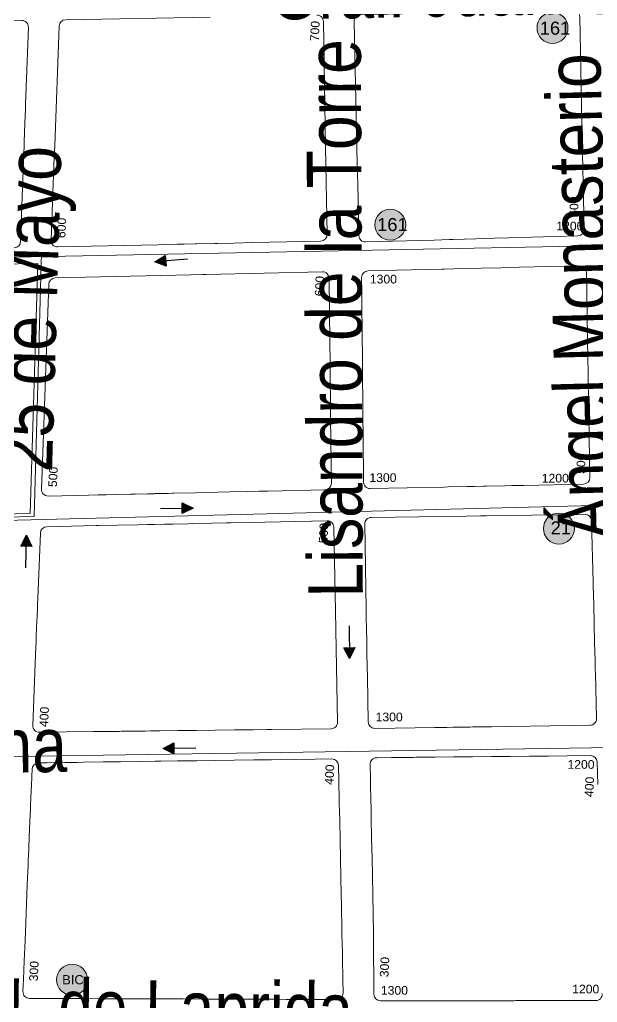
# Model space of a CAD drawing. Header units: millimetres. Extents: x 11558 to 23675, y 49449 to 61482.
# Drawn here: x 19762.5 to 20027.7, y 53734.5 to 54185.5 of the extents above; entities that cross this region are included whole.
import ezdxf

# ---------------------------------------------------------------- set-up
doc = ezdxf.new("R2010")
doc.units = ezdxf.units.MM
for name, color, linetype in [('0. plano base - nombres calles', 22, 'Continuous'), ('0. Plano Base - PLANO', 254, 'Continuous'), ('0. Plano base - sentido calles', 253, 'Continuous'), ('7. puesta en valor CC la lucila', 212, 'Continuous'), ('numeración', 7, 'Continuous')]:
    doc.layers.add(name, color=color, linetype=linetype)
for name, color, linetype, true_color in [('Linea 161 ida', 7, 'Continuous', 0xd16b6b), ('linea 161 vuelta', 7, 'Continuous', 0x9d070c), ('Linea 184 REGRESO', 7, 'Continuous', 0x18f75b), ('Linea 21 IDA Ramal F', 7, 'Continuous', 0x001861), ('Linea 21 IDA Ramal G', 7, 'Continuous', 0x001861), ('Linea 21 REGRO Ramal G', 7, 'Continuous', 0x0a47ff)]:
    doc.layers.add(name, color=color, linetype=linetype, true_color=true_color)
doc.layers.add('Linea Bicentenario Original', color=7, linetype='Continuous', true_color=0x0000cc, transparency=0.5)
doc.layers.get('7. puesta en valor CC la lucila').off()
doc.styles.get("Standard").update_dxf_attribs({"font": 'arial.ttf'})

# ---------------------------------------------------------------- blocks, each defined once
blk = doc.blocks.new('MANZANAS')
at = {"layer": '0. Plano Base - PLANO', "color": 0, "linetype": 'Continuous', "lineweight": 5}
for points in [[(5639897.65, 6178328.08), (5639886.21, 6178348.94), (5639882.12, 6178356.4), (5639877.9, 6178364.09), (5639873.72, 6178371.72), (5639871.23, 6178376.25), (5639850.36, 6178414.29, -0.414274), (5639851.55, 6178418.37), (5639901.81, 6178445.93), (5639909.45, 6178450.12), (5639937.16, 6178465.31, -0.414596), (5639941.24, 6178464.12), (5639964.58, 6178421.42), (5639988.09, 6178378.39, -0.411919), (5639986.92, 6178374.33), (5639959.29, 6178358.94), (5639953.49, 6178355.72), (5639949.63, 6178353.56), (5639945.94, 6178351.51), (5639936.84, 6178346.45), (5639935.47, 6178345.68), (5639929.27, 6178342.23), (5639901.74, 6178326.91, -0.416023)], [(5640041.75, 6178274.41), (5640017.71, 6178261.27), (5640012.94, 6178258.66), (5640010.06, 6178257.09), (5640002.51, 6178252.96), (5640001.48, 6178252.4), (5639997.89, 6178250.44), (5639994.84, 6178248.77), (5639987.27, 6178244.63), (5639985.61, 6178243.72), (5639955.84, 6178227.45, -0.417446), (5639951.75, 6178228.68), (5639941.74, 6178247.5), (5639937.79, 6178254.91), (5639933.69, 6178262.61), (5639929.54, 6178270.41), (5639925.43, 6178278.12), (5639907.59, 6178311.63, -0.410376), (5639908.8, 6178315.67), (5639932.11, 6178328.48), (5639938.6, 6178332.04), (5639939.54, 6178332.56), (5639946.99, 6178336.65), (5639954.34, 6178340.69), (5639962.38, 6178345.1), (5639969.72, 6178349.13), (5639994.05, 6178362.5, -0.41605), (5639998.13, 6178361.3), (5640012.29, 6178335.13), (5640013.49, 6178332.91), (5640016.44, 6178327.46), (5640020.39, 6178320.17), (5640021.23, 6178318.61), (5640022.66, 6178315.96), (5640024.79, 6178312.03), (5640028.89, 6178304.46), (5640030.58, 6178301.32), (5640030.63, 6178301.24), (5640032.96, 6178296.93), (5640034.27, 6178294.51), (5640034.37, 6178294.33), (5640042.95, 6178278.47, -0.412998)], [(5639822.03, 6178157.59), (5639809.3, 6178184.36), (5639805.51, 6178192.34), (5639801.86, 6178200), (5639781.58, 6178242.65, -0.397373), (5639782.85, 6178246.57), (5639837.44, 6178276.52), (5639842.26, 6178279.16), (5639842.53, 6178279.31), (5639843.51, 6178279.85), (5639890.48, 6178305.61, -0.417522), (5639894.57, 6178304.39), (5639908.47, 6178278.33), (5639912.57, 6178270.66), (5639916.63, 6178263.05), (5639920.76, 6178255.32), (5639922.22, 6178252.58), (5639922.74, 6178251.62), (5639924.87, 6178247.62), (5639938.85, 6178221.44, -0.410864), (5639937.64, 6178217.39), (5639914.6, 6178204.75), (5639912.27, 6178203.47), (5639911.18, 6178202.87), (5639906.58, 6178200.35), (5639899.31, 6178196.36), (5639894.32, 6178193.62), (5639885.46, 6178188.76), (5639876.59, 6178183.9), (5639876.1, 6178183.63), (5639874.6, 6178182.81), (5639873.79, 6178182.36), (5639872.26, 6178181.52), (5639870.71, 6178180.67), (5639869.1, 6178179.79), (5639868.82, 6178179.63), (5639866.21, 6178178.2), (5639861.18, 6178175.44), (5639859.32, 6178174.42), (5639853.88, 6178171.44), (5639849.57, 6178169.07), (5639846.26, 6178167.26), (5639842.58, 6178165.24), (5639826.19, 6178156.24, -0.431276)], [(5640004.35, 6178131.96), (5639994.53, 6178150.08), (5639992.11, 6178154.55), (5639989.44, 6178159.48), (5639988.03, 6178162.08), (5639986.23, 6178165.41), (5639984.53, 6178168.54), (5639983.99, 6178169.54), (5639981.39, 6178174.33), (5639979.7, 6178177.46), (5639961.09, 6178211.81, -0.415198), (5639962.3, 6178215.88), (5640000.86, 6178236.61), (5640006.59, 6178239.69), (5640008.91, 6178240.94), (5640016.48, 6178245), (5640048.81, 6178262.38, -0.411155), (5640052.85, 6178261.18), (5640066.47, 6178236.48), (5640067.28, 6178235), (5640071.46, 6178227.42), (5640079.79, 6178212.29), (5640083.83, 6178204.97), (5640083.96, 6178204.74), (5640085.84, 6178201.32), (5640086.59, 6178199.96), (5640096.67, 6178181.66, -0.417165), (5640095.46, 6178177.57), (5640071.06, 6178164.45), (5640063.04, 6178160.13), (5640055.64, 6178156.15), (5640048.08, 6178152.09), (5640046.9, 6178151.45), (5640040.11, 6178147.8), (5640037.54, 6178146.42), (5640032.75, 6178143.84), (5640008.41, 6178130.75, -0.413314)], [(5639868.47, 6178059.54), (5639854.66, 6178088.91), (5639851.97, 6178094.63), (5639851.1, 6178096.49), (5639847.97, 6178103.12), (5639847.32, 6178104.52), (5639846.9, 6178105.41), (5639845.79, 6178107.76), (5639844.62, 6178110.26), (5639843.61, 6178112.39), (5639830.84, 6178139.55, -0.396457), (5639832.11, 6178143.46), (5639852.04, 6178154.37), (5639852.96, 6178154.87), (5639860.52, 6178159), (5639868.64, 6178163.45), (5639872.63, 6178165.63), (5639875.39, 6178167.14), (5639875.68, 6178167.31), (5639879.54, 6178169.42), (5639883.02, 6178171.32), (5639889.06, 6178174.62), (5639890.79, 6178175.57), (5639898.61, 6178179.85), (5639904.52, 6178183.09), (5639905.02, 6178183.36), (5639906.07, 6178183.94), (5639913.63, 6178188.08), (5639945.04, 6178205.26, -0.414859), (5639949.12, 6178204.07), (5639967.48, 6178170.34), (5639971.59, 6178162.78), (5639975.83, 6178155.01), (5639991.92, 6178125.44, -0.416331), (5639990.7, 6178121.36), (5639966.61, 6178108.47), (5639964.79, 6178107.49), (5639959.21, 6178104.51), (5639951.58, 6178100.43), (5639943.71, 6178096.22), (5639936.22, 6178092.21), (5639928.81, 6178088.25), (5639921.32, 6178084.24), (5639917.83, 6178082.37), (5639917.73, 6178082.31), (5639915.45, 6178081.09), (5639913.62, 6178080.11), (5639913, 6178079.79), (5639905.82, 6178075.95), (5639905.03, 6178075.52), (5639899.1, 6178072.35), (5639898.07, 6178071.8), (5639894.43, 6178069.85), (5639872.6, 6178058.17, -0.4294)], [(5639924.86, 6177947.68, -0.425119), (5639920.78, 6177949.07), (5639918.39, 6177954.17), (5639914.79, 6177961.84), (5639912.15, 6177967.47), (5639910.81, 6177970.32), (5639907.37, 6177977.67), (5639903.73, 6177985.43), (5639899.96, 6177993.46), (5639898.59, 6177996.39), (5639897.43, 6177998.87), (5639896.18, 6178001.54), (5639895.15, 6178003.73), (5639894.07, 6178006.02), (5639893.13, 6178008.03), (5639892.58, 6178009.21), (5639888.91, 6178017.03), (5639885.07, 6178025.22), (5639884.82, 6178025.75), (5639882.58, 6178030.54), (5639882.03, 6178031.71), (5639881.93, 6178031.91), (5639881.52, 6178032.79), (5639880.66, 6178034.63), (5639878.85, 6178038.48), (5639878.83, 6178038.54), (5639877.39, 6178041.61, -0.398435), (5639878.68, 6178045.53), (5639882.09, 6178047.36), (5639882.18, 6178047.41), (5639889.38, 6178051.27), (5639894.3, 6178053.91), (5639896.93, 6178055.32), (5639904.87, 6178059.59), (5639911.92, 6178063.37), (5639919.74, 6178067.56), (5639925.9, 6178070.87), (5639926.11, 6178070.98), (5639927.4, 6178071.68), (5639928.21, 6178072.11), (5639934.88, 6178075.69), (5639942.7, 6178079.89), (5639950.3, 6178083.96), (5639957.82, 6178088), (5639965.8, 6178092.29), (5639972.92, 6178096.11), (5639982.12, 6178101.05), (5639990.68, 6178105.64), (5639997.4, 6178109.25, -0.412147), (5640001.46, 6178108.04), (5640008.9, 6178094.4), (5640009.85, 6178092.66), (5640011.58, 6178089.49), (5640013.71, 6178085.59), (5640017.81, 6178078.08), (5640021.99, 6178070.42), (5640022.02, 6178070.37), (5640026, 6178063.07), (5640026.27, 6178062.57), (5640029.76, 6178056.19), (5640029.8, 6178056.1), (5640030.21, 6178055.36), (5640031.86, 6178052.34), (5640034.52, 6178047.47), (5640035.53, 6178045.61), (5640038.64, 6178039.91), (5640042.8, 6178032.28), (5640045.38, 6178027.56), (5640047.01, 6178024.58), (5640048.56, 6178021.7), (5640051.52, 6178016.23, -0.423046), (5640050.23, 6178012.12), (5640049.38, 6178011.7), (5640045.68, 6178009.84), (5640044.68, 6178009.34), (5640041.49, 6178007.73), (5640033.83, 6178003.79), (5640029.76, 6178001.7), (5640025.95, 6177999.74), (5640018.12, 6177995.7), (5640010.84, 6177991.95), (5640003.21, 6177988.03), (5640002.78, 6177987.8), (5639995.41, 6177984), (5639987.66, 6177980.01), (5639979.8, 6177975.97), (5639976.4, 6177974.22), (5639972.03, 6177971.97), (5639964.52, 6177968.1), (5639956.74, 6177964.09), (5639955.89, 6177963.66), (5639955.74, 6177963.58), (5639948.97, 6177960.09), (5639941.64, 6177956.32), (5639933.65, 6177952.21), (5639931.27, 6177950.98)]]:
    blk.add_lwpolyline(points, format="xyb", close=True, dxfattribs=at)
for points in [[(5639833.85, 6178408.99, -0.414527), (5639837.92, 6178407.79), (5639865.43, 6178357.01), (5639884.49, 6178321.85, -0.412741), (5639883.29, 6178317.79), (5639855.96, 6178302.8), (5639848.24, 6178298.57), (5639841.73, 6178295), (5639840.66, 6178294.41), (5639833.08, 6178290.26), (5639832.75, 6178290.07), (5639828.32, 6178287.65), (5639825.76, 6178286.24), (5639825.53, 6178286.12), (5639820.37, 6178283.29), (5639817.78, 6178281.87), (5639777.35, 6178259.7, -0.432233), (5639773.2, 6178261.05), (5639762.07, 6178284.67), (5639758.96, 6178291.27), (5639758.45, 6178292.35), (5639755.92, 6178297.73), (5639754.66, 6178300.4), (5639731.26, 6178350.05, -0.397547), (5639732.54, 6178353.96), (5639790.79, 6178385.6)], [(5639689.42, 6178330.39), (5639714.79, 6178344.32, -0.431742), (5639718.94, 6178342.98), (5639734.07, 6178311.08), (5639735.08, 6178308.95), (5639736.45, 6178306.07), (5639737.82, 6178303.17), (5639741.57, 6178295.27), (5639742.28, 6178293.77), (5639745.29, 6178287.43), (5639761.08, 6178254.13, -0.397529), (5639759.81, 6178250.21)], [(5640157.3, 6178070.74, -0.420593), (5640156.05, 6178066.64), (5640154, 6178065.57), (5640149.07, 6178063.01), (5640146.56, 6178061.71), (5640144.44, 6178060.61), (5640139.21, 6178057.89), (5640136.55, 6178056.5), (5640131.39, 6178053.82), (5640123.55, 6178049.75), (5640122.94, 6178049.42), (5640117.05, 6178046.36), (5640116.11, 6178045.87), (5640108.08, 6178041.7), (5640105.89, 6178040.56), (5640095.22, 6178035.01), (5640092.82, 6178033.76), (5640088.52, 6178031.53), (5640084.95, 6178029.67), (5640077.25, 6178025.67), (5640074.53, 6178024.26), (5640071.74, 6178022.81), (5640068.35, 6178021.05, -0.411821), (5640064.32, 6178022.3), (5640061.4, 6178027.8), (5640061.3, 6178027.99), (5640060.07, 6178030.32), (5640056.57, 6178036.91), (5640055.19, 6178039.52), (5640053.85, 6178042.04), (5640051.77, 6178045.97), (5640051.22, 6178047.01), (5640047.13, 6178054.71), (5640042.89, 6178062.46), (5640038.76, 6178070.03), (5640034.69, 6178077.45), (5640030.43, 6178085.26), (5640029.79, 6178086.43), (5640026.39, 6178092.63), (5640024.6, 6178095.91), (5640024.32, 6178096.43), (5640021.37, 6178101.82), (5640019.18, 6178105.83), (5640016.97, 6178109.87), (5640014.21, 6178114.9), (5640014.11, 6178115.1, -0.417545), (5640015.33, 6178119.19), (5640015.54, 6178119.3), (5640021.37, 6178122.4), (5640022.02, 6178122.75), (5640023.84, 6178123.72), (5640030.35, 6178127.18), (5640031.32, 6178127.7), (5640039.12, 6178131.85), (5640046.68, 6178135.87), (5640051.25, 6178138.3), (5640054.21, 6178139.88), (5640061.97, 6178144.01), (5640069.33, 6178147.92), (5640077.33, 6178152.18), (5640084.97, 6178156.24), (5640092.61, 6178160.31), (5640102.09, 6178165.35, -0.410645), (5640106.13, 6178164.15), (5640111.07, 6178155.14)]]:
    blk.add_lwpolyline(points, format="xyb", dxfattribs=at)
blk = doc.blocks.new('21 azul')
at = {"layer": 'Linea 21 IDA Ramal F', "lineweight": 211, "true_color": 0xededed}
h = blk.add_hatch(color=7, dxfattribs=at)
h.dxf.hatch_style = 1
edge = h.paths.add_edge_path()
edge.add_arc((0, 0), 7.11, 0, 360)
at = {"layer": 'Linea 21 IDA Ramal F', "lineweight": 9}
blk.add_circle((0, 0), 7.11, dxfattribs=at)
at = {"layer": 'Linea 21 IDA Ramal F', "lineweight": 211, "insert": (-3.78, 3.29), "char_height": 6, "attachment_point": 1}
blk.add_mtext_dynamic_manual_height_columns('21', width=8.5711, gutter_width=12.5, heights=[0], dxfattribs=at)
blk = doc.blocks.new('161 ida')
at = {"layer": 'Linea 161 ida', "lineweight": 211, "true_color": 0xededed}
h = blk.add_hatch(color=7, dxfattribs=at)
h.dxf.hatch_style = 1
edge = h.paths.add_edge_path()
edge.add_arc((0, 0), 7.11, 0, 360)
at = {"layer": 'Linea 161 ida', "lineweight": 9}
blk.add_circle((0, 0), 7.11, dxfattribs=at)
at = {"layer": 'Linea 161 ida', "lineweight": 15, "insert": (-5.85, 2.85), "char_height": 6, "attachment_point": 1}
blk.add_mtext_dynamic_manual_height_columns('161', width=16.4579, gutter_width=12.5, heights=[0], dxfattribs=at)
blk = doc.blocks.new('161vuelta')
at = {"layer": 'linea 161 vuelta', "lineweight": 211, "true_color": 0xededed}
h = blk.add_hatch(color=7, dxfattribs=at)
h.dxf.hatch_style = 1
edge = h.paths.add_edge_path()
edge.add_arc((0, 0), 7.11, 0, 360)
at = {"layer": 'linea 161 vuelta', "lineweight": 9}
blk.add_circle((0, 0), 7.11, dxfattribs=at)
at = {"layer": 'linea 161 vuelta', "lineweight": 9, "insert": (-6.03, 3.07), "char_height": 6, "attachment_point": 1}
blk.add_mtext_dynamic_manual_height_columns('161', width=16.4579, gutter_width=12.5, heights=[0], dxfattribs=at)
blk = doc.blocks.new('bic. original ida')
at = {"layer": 'Linea Bicentenario Original', "lineweight": 211, "true_color": 0xededed, "transparency": 33554674}
h = blk.add_hatch(color=7, dxfattribs=at)
h.dxf.hatch_style = 1
edge = h.paths.add_edge_path()
edge.add_arc((0, 0), 7.11, 0, 360)
at = {"layer": 'Linea Bicentenario Original', "color": 165, "lineweight": 9, "true_color": 0x5e67af}
blk.add_circle((0, 0), 7.11, dxfattribs=at)
at = {"layer": 'Linea Bicentenario Original', "color": 165, "lineweight": 15, "true_color": 0x5e67af, "insert": (-4.55, 2.15), "char_height": 4.25, "attachment_point": 1}
blk.add_mtext_dynamic_manual_height_columns('BIC.', width=16.4579, gutter_width=12.5, heights=[0], dxfattribs=at)

msp = doc.modelspace()

# ---------------------------------------------------------------- hatches: boundary and pattern name
at = {"layer": '0. Plano base - sentido calles', "linetype": 'Continuous', "lineweight": 25, "ltscale": 2, "true_color": 0x1a1a1a}
h = msp.add_hatch(color=250, dxfattribs=at)
h.dxf.hatch_style = 1
h.paths.add_polyline_path([(19824.53, 54074.46), (19829.69, 54072.33), (19829.51, 54074.82)])
h.paths.add_polyline_path([(19824.53, 54074.46), (19829.51, 54074.82), (19829.33, 54077.32)])
h = msp.add_hatch(color=250, dxfattribs=at)
h.dxf.hatch_style = 1
h.paths.add_polyline_path([(19842.14, 53961.33), (19837.12, 53963.8), (19837.14, 53961.3)])
h.paths.add_polyline_path([(19842.14, 53961.33), (19837.14, 53961.3), (19837.16, 53958.8)])
h = msp.add_hatch(color=250, dxfattribs=at)
h.dxf.hatch_style = 1
h.paths.add_polyline_path([(19765.63, 53948.86), (19763.01, 53943.93), (19765.51, 53943.86)])
h.paths.add_polyline_path([(19765.63, 53948.86), (19765.51, 53943.86), (19768.01, 53943.8)])
h = msp.add_hatch(color=250, dxfattribs=at)
h.dxf.hatch_style = 1
h.paths.add_polyline_path([(19913.92, 53892.29), (19916.36, 53897.32), (19913.86, 53897.29)])
h.paths.add_polyline_path([(19913.92, 53892.29), (19913.86, 53897.29), (19911.36, 53897.26)])
h = msp.add_hatch(color=250, dxfattribs=at)
h.dxf.hatch_style = 1
h.paths.add_polyline_path([(19828.29, 53850.96), (19833.33, 53848.55), (19833.29, 53851.05)])
h.paths.add_polyline_path([(19828.29, 53850.96), (19833.29, 53851.05), (19833.25, 53853.55)])

# ---------------------------------------------------------------- linework, layer by layer
at = {"layer": '0. Plano base - sentido calles', "color": 250, "linetype": 'Continuous', "lineweight": 25, "ltscale": 2, "true_color": 0x1a1a1a}
for points in [[(19839.49, 54075.54), (19824.53, 54074.46), (19829.33, 54077.32), (19829.69, 54072.33), (19824.53, 54074.46)], [(19827.14, 53961.23), (19842.14, 53961.33), (19837.16, 53958.8), (19837.12, 53963.8), (19842.14, 53961.33)], [(19765.26, 53933.87), (19765.63, 53948.86), (19768.01, 53943.8), (19763.01, 53943.93), (19765.63, 53948.86)], [(19913.73, 53907.29), (19913.92, 53892.29), (19911.36, 53897.26), (19916.36, 53897.32), (19913.92, 53892.29)], [(19843.29, 53851.21), (19828.29, 53850.96), (19833.25, 53853.55), (19833.33, 53848.55), (19828.29, 53850.96)]]:
    msp.add_lwpolyline(points, dxfattribs=at)
at = {"layer": 'linea 161 vuelta', "lineweight": 15}
msp.add_lwpolyline([(20346.65, 54088.05), (19611.42, 54073.56), (19603.6, 53997.14), (19590.34, 53851.35), (19566.85, 53617.28), (19566.94, 53603.78), (19538.11, 53324.12)], dxfattribs=at)
at = {"layer": 'Linea 184 REGRESO', "lineweight": 15}
msp.add_lwpolyline([(19559.15, 53371.86), (19618.58, 53946.79), (19621.52, 53954.06), (19769.06, 53957.45), (19772.53, 54078.63), (19617.99, 54075.77), (19596.44, 54083.61), (18925.72, 54068.75), (18922.92, 54234.62)], dxfattribs=at)
at = {"layer": 'Linea 21 IDA Ramal F', "lineweight": 15}
msp.add_lwpolyline([(19562.13, 53371.55), (19621.52, 53946.06), (19625.4, 53955.63), (19767.33, 53958.9), (19770.79, 54073.68), (19635.35, 54071.36), (19585.14, 54090.3), (18810.43, 54075.61), (18549.02, 54068.43), (18529.95, 54738.19), (17132.56, 54699.44), (17130.04, 54812.7), (17036.25, 54809.78), (17066.66, 55023.36), (17072.07, 55096.53), (17078.98, 55194.89), (16604.74, 55179.32), (16699.03, 55011.97)], dxfattribs=at)
at = {"layer": 'Linea 21 IDA Ramal G', "lineweight": 15}
msp.add_lwpolyline([(19622.95, 53952.26), (20411.33, 53972.28), (20470.78, 54275.39), (20494.77, 54407.29), (20513.17, 54549.42), (20496.95, 54581.51), (20505.09, 54623.89), (20525.52, 54644.72), (20544.92, 54759.6), (20570.29, 54957.7), (20595.5, 55147.39), (20621.65, 55352.1), (20642.15, 55506), (20328.39, 55511.93), (19744.84, 55486.31), (19754.73, 55639.59), (19754.32, 55654.77), (19762.07, 55774.32), (19763.11, 55794.19), (19772.61, 55942.01), (19778.52, 56030.41), (19782.19, 56099.71)], dxfattribs=at)
at = {"layer": 'Linea 21 REGRO Ramal G', "lineweight": 15}
msp.add_lwpolyline([(19746.86, 56088.52), (19733.27, 55892.58), (19721.39, 55710.24), (19707.82, 55482.44), (19688.18, 55339.11), (19677.31, 55196), (19672.94, 55119.12), (20354.28, 55138.65), (20368.79, 54702.2), (20377.28, 54435.03), (20357.5, 54163.52), (20330.65, 53855.9), (19576.6, 53844.62)], dxfattribs=at)

# ---------------------------------------------------------------- block references
at = {"layer": '0. Plano Base - PLANO', "color": 28, "lineweight": 5, "true_color": 0x0d0d0d, "rotation": 332.5463477508169}
msp.add_blockref('MANZANAS', (-7833237.48, -2828296.13), dxfattribs=at)
at = {"layer": '7. puesta en valor CC la lucila', "color": 250, "lineweight": 30, "rotation": 332.5463477508169}
msp.add_blockref('MANZANAS', (-7833237.48, -2828296.13), dxfattribs=at)
at = {"layer": 'Linea 161 ida', "lineweight": 15}
msp.add_blockref('161 ida', (20007.12, 54181.78), dxfattribs=at)
at = {"layer": 'linea 161 vuelta', "lineweight": 15}
msp.add_blockref('161vuelta', (19932.65, 54091.43), dxfattribs=at)
at = {"layer": 'Linea 21 IDA Ramal G', "color": 188, "lineweight": 15, "true_color": 0x0a090b}
msp.add_blockref('21 azul', (20010.06, 53951.97), dxfattribs=at)
at = {"layer": 'Linea Bicentenario Original', "lineweight": 15}
msp.add_blockref('bic. original ida', (19786.55, 53744.86), dxfattribs=at)

# ---------------------------------------------------------------- texts
at = {"layer": '0. plano base - nombres calles', "color": 250, "lineweight": 15, "true_color": 0x1a1a1a, "char_height": 25, "attachment_point": 1}
for s, width, insert, rotation in [('{\\fArial Narrow|b0|i0|c0|p34;Gral. Juan Gregorio Las Heras}', 415.4437, (19877.05, 54210.48), 1.0744), ('{\\fArial Narrow|b0|i0|c0|p34;Lisandro de la Torre}', 329.255, (19895.05, 53920.24), 90.2162), ('{\\fArial Narrow|b0|i0|c0|p34;Ángel Monasterio}', 329.255, (20009.79, 53946.86), 91.4748), ('{\\fArial Narrow|b0|i0|c0|p34;25 de Mayo}', 329.255, (19752.33, 53978.34), 88.3545), ('{\\fArial Narrow|b0|i0|c0|p34;Adolfo Alsina}', 329.255, (19616.73, 53862.23), 1.0744), ('{\\fArial Narrow|b0|i0|c0|p34;Francisco N. de Laprida}', 329.255, (19611.71, 53747.55), 359.2008)]:
    msp.add_mtext_dynamic_manual_height_columns(s, width=width, gutter_width=12.5, heights=[0], dxfattribs=dict(at, insert=insert, rotation=rotation))
at = {"layer": 'numeración', "color": 251, "true_color": 0x606162, "char_height": 4, "attachment_point": 1, "rotation": 87.2117}
for s, insert in [('700', (19895.8, 54175.74)), ('600', (20014.77, 54095.16)), ('600', (19779.43, 54085.39)), ('600', (19897.95, 54058.67)), ('500', (20017.96, 53977.16)), ('500', (19775.55, 53971.12)), ('500', (19899.79, 53945.3)), ('400', (19771.49, 53860.97)), ('400', (19902.5, 53834.47)), ('400', (20021.8, 53828.83)), ('300', (19927.78, 53746.14)), ('300', (19766.79, 53744.27))]:
    msp.add_mtext_dynamic_manual_height_columns(s, width=16.0314, gutter_width=12.5, heights=[0], dxfattribs=dict(at, insert=insert))
at = {"layer": 'numeración', "color": 251, "true_color": 0x606162, "char_height": 4, "attachment_point": 1}
for s, insert in [('1200', (20008.89, 54092.81)), ('1300', (19923.28, 54068.45)), ('1300', (19923.05, 53977.34)), ('1200', (20002.18, 53977.08)), ('1300', (19925.91, 53867.49)), ('1200', (20013.99, 53845.7)), ('1300', (19928.34, 53742)), ('1200', (20016.17, 53742.6))]:
    msp.add_mtext_dynamic_manual_height_columns(s, width=16.0314, gutter_width=12.5, heights=[0], dxfattribs=dict(at, insert=insert))

doc.saveas('drawing.dxf')
